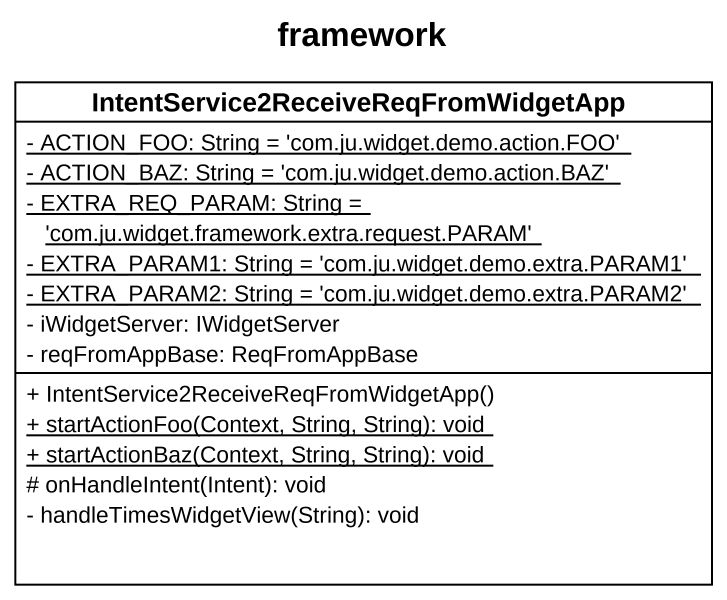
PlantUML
@startuml
title framework
hide circle
hide empty members
skinparam classAttributeIconSize 0
class "IntentService2ReceiveReqFromWidgetApp" as IntentService2ReceiveReqFrom {
  {static} - ACTION_FOO: String = 'com.ju.widget.demo.action.FOO'
  {static} - ACTION_BAZ: String = 'com.ju.widget.demo.action.BAZ'
  {static} - EXTRA_REQ_PARAM: String = 'com.ju.widget.framework.extra.request.PARAM'
  {static} - EXTRA_PARAM1: String = 'com.ju.widget.demo.extra.PARAM1'
  {static} - EXTRA_PARAM2: String = 'com.ju.widget.demo.extra.PARAM2'
  - iWidgetServer: IWidgetServer
  - reqFromAppBase: ReqFromAppBase
  + IntentService2ReceiveReqFromWidgetApp()
  {static} + startActionFoo(Context, String, String): void
  {static} + startActionBaz(Context, String, String): void
  # onHandleIntent(Intent): void
  - handleTimesWidgetView(String): void
}
@enduml
